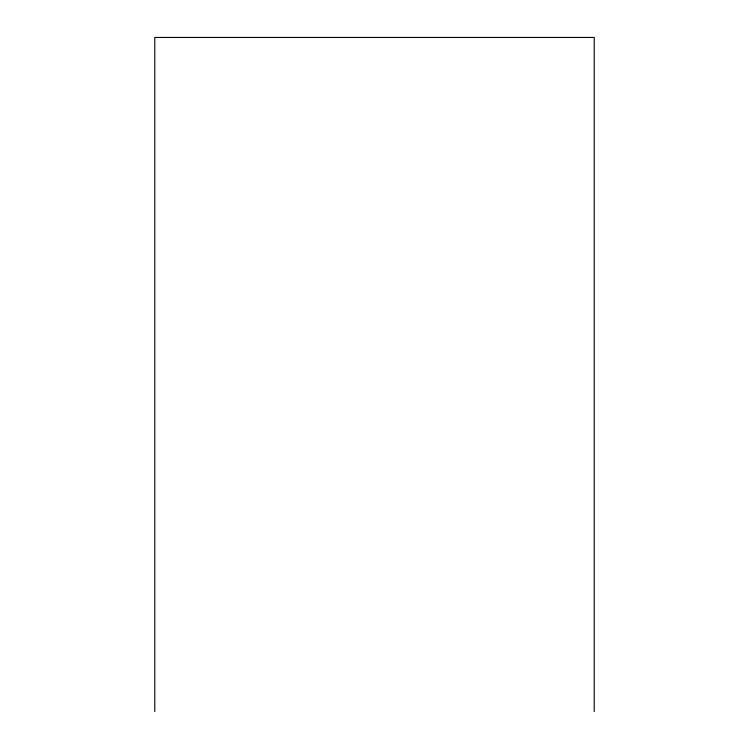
<?xml version="1.0" encoding="UTF-8"?>
<svg xmlns="http://www.w3.org/2000/svg" width="749" height="749" viewBox="0 0 749 749"><rect width="100%" height="100%" fill="white"/><g stroke="black" fill="none" stroke-linecap="round" stroke-linejoin="round"><path stroke-width="1.12" d="M594.219 711.55L594.219 37.45L154.781 37.45L154.781 711.55"/></g></svg>
